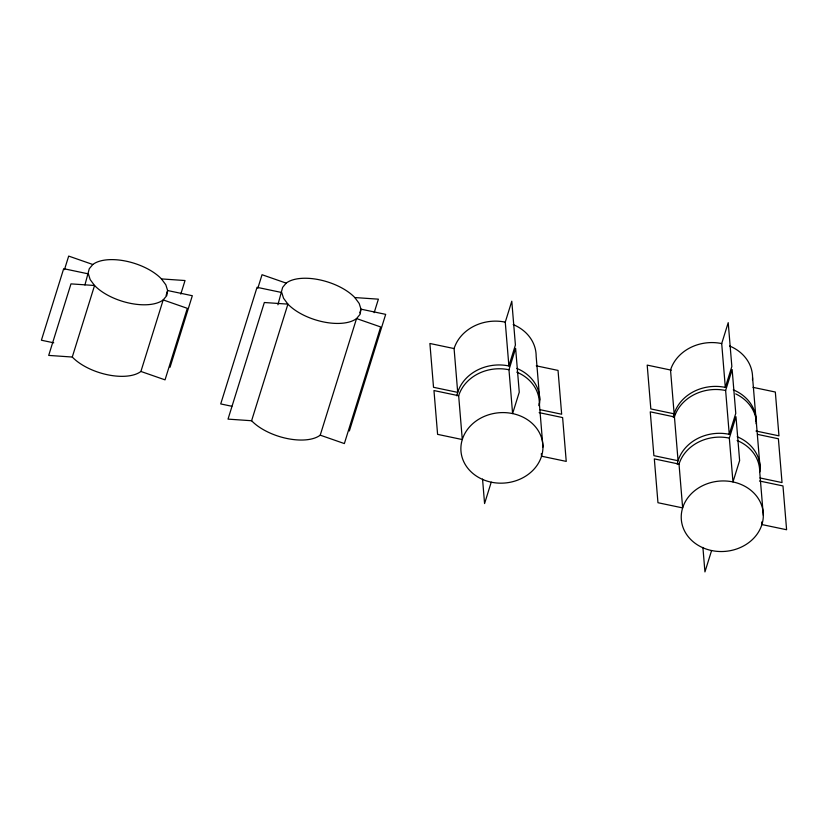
<?xml version="1.0" encoding="UTF-8"?>
<svg xmlns="http://www.w3.org/2000/svg" width="828" height="828" viewBox="0 0 828 828"><rect width="100%" height="100%" fill="white"/><g stroke="black" fill="none" stroke-linecap="round" stroke-linejoin="round"><path stroke-width="1.24" d="M64.46 269.659L68.683 256.09L92.819 264.494A41.079 19.913 17.3 0 1 161.45 278.912L185.027 280.537L180.794 294.106M84.922 284.977L89.279 268.727L92.819 264.494M72.274 357.034A41.079 19.913 17.3 0 0 140.905 371.461L165.041 379.855L187.325 308.326L163.188 299.922A41.079 19.913 17.3 0 1 94.558 285.494L70.98 283.88L48.697 355.409L72.274 357.034L94.558 285.494L90.18 279.605L88.379 273.882L63.684 268.686L41.4 340.225L53.748 342.823M140.905 371.461L163.188 299.922L166.728 295.689L167.629 290.535L165.828 284.811L161.45 278.912M166.097 295.461L167.629 290.535L192.324 295.72L170.04 367.259M257.829 288.227L262.041 274.72L286.177 283.124A41.079 19.913 17.3 0 1 354.808 297.552L378.386 299.167L374.173 312.673M277.908 304.787L282.638 287.357L286.177 283.124M251.598 420.738A41.079 19.913 17.3 0 0 320.229 435.166L344.365 443.57L380.683 326.956L356.547 318.563A41.079 19.913 17.3 0 1 287.916 304.135L264.339 302.51L228.021 419.123L251.598 420.738L287.916 304.135L283.538 298.235L281.737 292.512L257.042 287.326L220.724 403.929L231.83 406.269M320.229 435.166L356.547 318.563L360.087 314.319L360.987 309.165L359.186 303.452L354.808 297.552M359.838 312.849L360.987 309.165L385.682 314.361L349.364 430.964M508.889 365.955L505.266 322.144L511.787 301.206L515.409 345.017L508.889 365.955A41.793 35.863 -4.7 0 0 456.839 395.836M508.972 369.754L515.627 348.381L519.26 392.193L512.604 413.576L508.972 369.754A41.079 35.252 -4.7 0 0 458.66 395.732L433.965 390.547L437.598 434.358L462.293 439.554L458.66 395.732M491.232 482.175L484.577 503.559L482.548 479.07M721.695 343.599L728.216 322.661L731.848 366.483L725.318 387.421L721.705 343.579A41.793 35.863 -4.7 0 0 670.525 370.012L674.147 413.824M729.251 434.317L725.628 390.495L732.149 369.557L735.771 413.379L729.251 434.317A41.793 35.863 -4.7 0 0 677.2 464.197M729.333 438.115L735.988 416.732L739.621 460.554L732.966 481.927L729.333 438.115A41.079 35.252 -4.7 0 0 679.022 464.094L654.327 458.898L657.96 502.72L682.655 507.906L679.022 464.094M711.594 550.537L704.938 571.91L702.91 547.422M671.384 370.188L647.196 365.107L650.829 408.928L675.017 414.01M753.025 387.349L775.329 392.027L778.962 435.849L755.985 431.015M454.086 348.567L429.898 343.485L433.52 387.297L457.708 392.379L454.086 348.567A41.793 35.863 -4.7 0 1 505.266 322.144M536.265 365.831L558.031 370.406L561.663 414.228L539.887 409.653M674.447 416.919L650.259 411.837L653.882 455.659L678.07 460.741L674.447 416.919A41.793 35.863 -4.7 0 1 725.628 390.495M757.537 434.379L778.392 438.768L782.025 482.579L759.928 477.942M539.152 412.644L562.616 417.571L566.238 461.393L541.543 456.207L541.326 453.63M759.514 481.006L782.977 485.932L786.6 529.744L761.905 524.559L761.688 521.982M760.135 468.358L756.513 424.547A41.793 35.863 -4.7 0 0 735.688 393.88M752.58 377.63L756.212 421.442M763.323 515.399A41.079 35.252 -4.7 0 0 701.813 486.088A41.079 35.252 -4.7 0 0 701.699 547.215A41.079 35.252 -4.7 0 0 763.323 515.399L759.69 471.577A41.079 35.252 -4.7 0 0 737.137 440.506M539.773 400.007L536.151 356.185A41.793 35.863 -4.7 0 0 513.205 324.576M539.328 403.226L542.961 447.037A41.079 35.252 -4.7 0 1 481.337 478.853A41.079 35.252 -4.7 0 1 481.451 417.736A41.079 35.252 -4.7 0 1 542.961 447.037M737.189 436.749A41.793 35.863 -4.7 0 1 759.928 471.877M729.644 346.021A41.793 35.863 -4.7 0 1 752.486 379.969M733.266 389.833A41.793 35.863 -4.7 0 1 756.119 423.781M673.278 417.281A41.793 35.863 -4.7 0 1 725.328 387.4M516.827 368.398A41.793 35.863 -4.7 0 1 539.204 405.865M516.775 372.155A41.079 35.252 -4.7 0 1 539.235 405.523"/></g></svg>
